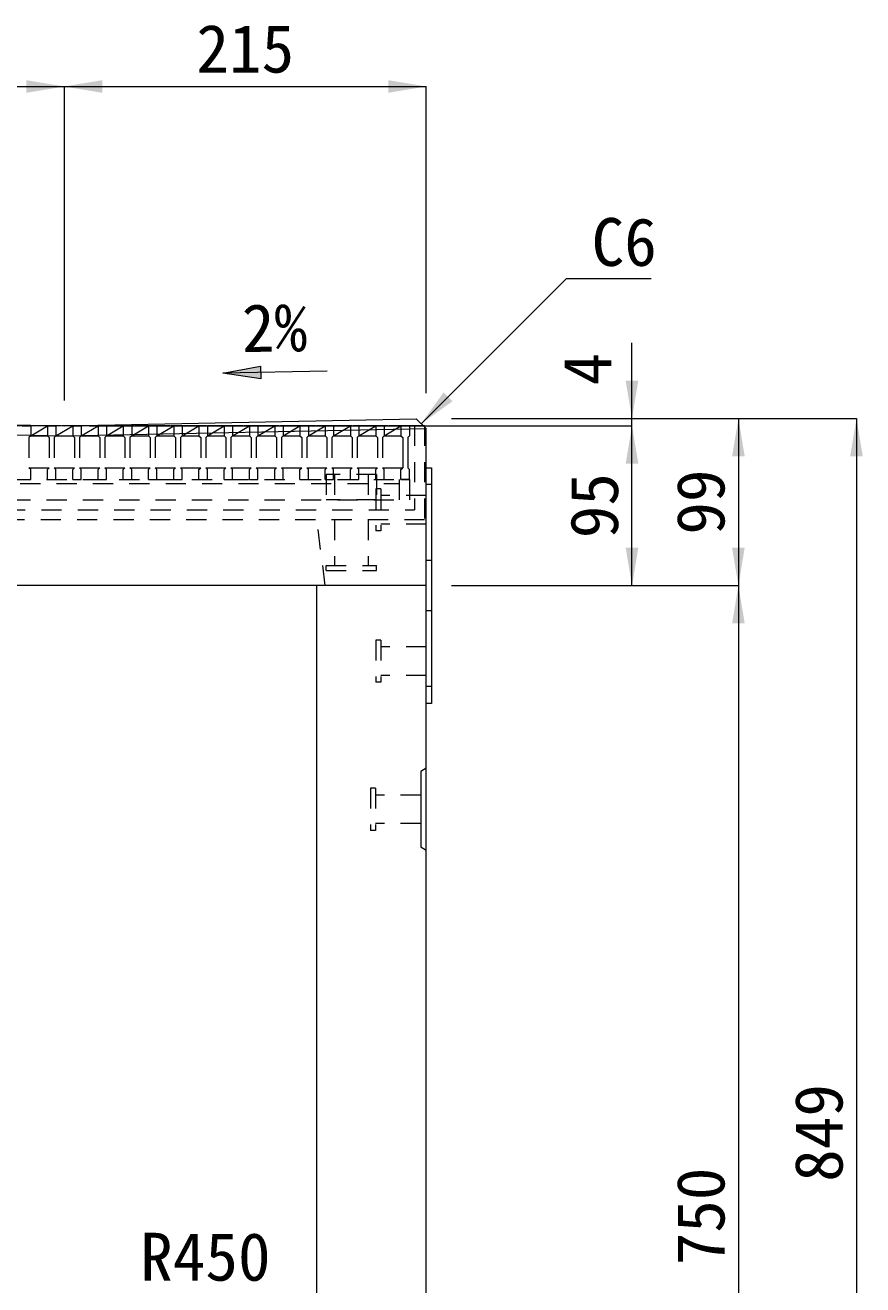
# Model space of a CAD drawing. Units: millimetres at full size, sheet at 1:40; some dimension numbers follow another scale. Extents: x 69750 to 116230, y -28801 to 513.
# Drawn here: x 76346 to 76844, y -19802 to -19054 of the extents above; entities that cross this region are included whole.
import ezdxf
from ezdxf.enums import TextEntityAlignment as Align

# ---------------------------------------------------------------- set-up
doc = ezdxf.new("R2010")
doc.units = ezdxf.units.MM
doc.header["$LTSCALE"] = 40
doc.linetypes.add('USER1', pattern=[0.54, 0.3, -0.24])
for name, color, linetype, lineweight in [('インサート', 92, 'USER1', 5), ('グレーチング', 7, 'USER1', 5), ('ジョイントプレート', 7, 'USER1', 9), ('受枠', 3, 'USER1', 9), ('寸法線', 7, 'Continuous', 9), ('引出線', 4, 'Continuous', 9), ('本体', 7, 'Continuous', 20)]:
    doc.layers.add(name, color=color, linetype=linetype, lineweight=lineweight)
doc.styles.add('ＭＳ ゴシック', font='')
doc.styles.get('ＭＳ ゴシック').set_extended_font_data('MS Gothic')

# ---------------------------------------------------------------- blocks, each defined once
blk = doc.blocks.new('filled_arrow')
at = {"color": 0, "linetype": 'Continuous', "lineweight": -2}
blk.add_solid([(7.5, 1.25), (0, 0), (7.5, -1.25)], dxfattribs=at)

msp = doc.modelspace()

# ---------------------------------------------------------------- hatches: boundary and pattern name
at = {"layer": '引出線'}
msp.add_hatch(color=256, dxfattribs=at).paths.add_polyline_path([(76485.83, -19256.45), (76485.98, -19263.94), (76463.41, -19260.65)])

# ---------------------------------------------------------------- linework, layer by layer
at = {"layer": 'インサート'}
for p, q in [((76524.81, -19320.85), (76524.81, -19335.85)), ((76554.81, -19320.85), (76524.81, -19320.85)), ((76529.81, -19320.85), (76529.81, -19335.85)), ((76549.81, -19320.85), (76549.81, -19335.85)), ((76554.81, -19320.85), (76554.81, -19335.85)), ((76557.31, -19329.36), (76554.31, -19329.36)), ((76554.31, -19329.36), (76554.31, -19354.35)), ((76557.31, -19329.36), (76557.31, -19354.35)), ((76554.81, -19335.85), (76524.81, -19335.85)), ((76584.31, -19333.35), (76557.31, -19333.35)), ((76529.81, -19347.85), (76529.81, -19374.85)), ((76549.81, -19347.85), (76549.81, -19374.85)), ((76557.31, -19354.35), (76554.31, -19354.35)), ((76584.31, -19350.36), (76557.31, -19350.36)), ((76524.81, -19374.85), (76554.81, -19374.85)), ((76524.81, -19377.85), (76524.81, -19374.85)), ((76554.81, -19377.85), (76554.81, -19374.85)), ((76524.81, -19377.85), (76554.81, -19377.85)), ((76554.31, -19419.35), (76554.31, -19444.35)), ((76557.31, -19419.35), (76554.31, -19419.35)), ((76557.31, -19419.35), (76557.31, -19444.35)), ((76584.31, -19423.35), (76557.31, -19423.35)), ((76584.31, -19440.35), (76557.31, -19440.35)), ((76557.31, -19444.35), (76554.31, -19444.35)), ((76551.11, -19507.36), (76551.11, -19532.36)), ((76554.11, -19507.36), (76551.11, -19507.36)), ((76554.11, -19507.36), (76554.11, -19532.36)), ((76581.11, -19511.36), (76554.11, -19511.36)), ((76581.11, -19511.36), (76581.11, -19528.36)), ((76554.11, -19532.36), (76551.11, -19532.36)), ((76581.11, -19528.36), (76554.11, -19528.36))]:
    msp.add_line(p, q, dxfattribs=at)
at = {"layer": 'グレーチング'}
for p, q in [((76574.31, -19291.85), (76164.31, -19291.85)), ((76344.31, -19291.85), (76349.31, -19291.85)), ((76349.31, -19291.85), (76349.31, -19297.85)), ((76349.31, -19297.85), (76359.31, -19291.85)), ((76359.31, -19291.85), (76364.31, -19291.85)), ((76359.31, -19291.85), (76359.31, -19297.85)), ((76364.31, -19291.85), (76364.31, -19297.85)), ((76364.31, -19297.85), (76374.31, -19291.85)), ((76374.31, -19291.85), (76379.31, -19291.85)), ((76374.31, -19291.85), (76374.31, -19297.85)), ((76379.31, -19291.85), (76379.31, -19297.85)), ((76379.31, -19297.85), (76389.31, -19291.85)), ((76389.31, -19291.85), (76394.31, -19291.85)), ((76389.31, -19291.85), (76389.31, -19297.85)), ((76394.31, -19291.85), (76394.31, -19297.85)), ((76394.31, -19297.85), (76404.31, -19291.85)), ((76404.31, -19291.85), (76409.31, -19291.85)), ((76404.31, -19291.85), (76404.31, -19297.85)), ((76409.31, -19291.85), (76409.31, -19297.85)), ((76409.31, -19297.85), (76419.31, -19291.85)), ((76419.31, -19291.85), (76419.31, -19297.85)), ((76419.31, -19291.85), (76424.31, -19291.85)), ((76424.31, -19291.85), (76424.31, -19297.85)), ((76424.31, -19297.85), (76434.31, -19291.85)), ((76434.31, -19291.85), (76434.31, -19297.85)), ((76434.31, -19291.85), (76439.31, -19291.85)), ((76439.31, -19291.85), (76439.31, -19297.85)), ((76439.31, -19297.85), (76449.31, -19291.85)), ((76449.31, -19291.85), (76454.31, -19291.85)), ((76449.31, -19291.85), (76449.31, -19297.85)), ((76454.31, -19291.85), (76454.31, -19297.85)), ((76454.31, -19297.85), (76464.31, -19291.85)), ((76464.31, -19291.85), (76469.31, -19291.85)), ((76464.31, -19291.85), (76464.31, -19297.85)), ((76469.31, -19291.85), (76469.31, -19297.85)), ((76469.31, -19297.85), (76479.31, -19291.85)), ((76479.31, -19291.85), (76484.31, -19291.85)), ((76479.31, -19291.85), (76479.31, -19297.85)), ((76484.31, -19291.85), (76484.31, -19297.85)), ((76484.31, -19297.85), (76494.31, -19291.85)), ((76494.31, -19291.85), (76499.31, -19291.85)), ((76494.31, -19291.85), (76494.31, -19297.85)), ((76499.31, -19291.85), (76499.31, -19297.85)), ((76499.31, -19297.85), (76509.31, -19291.85)), ((76509.31, -19291.85), (76509.31, -19297.85)), ((76509.31, -19291.85), (76514.31, -19291.85)), ((76514.31, -19291.85), (76514.31, -19297.85)), ((76514.31, -19297.85), (76524.31, -19291.85)), ((76524.31, -19291.85), (76524.31, -19297.85)), ((76529.31, -19291.85), (76529.31, -19297.85)), ((76529.31, -19297.85), (76539.31, -19291.85)), ((76539.31, -19291.85), (76539.31, -19297.85)), ((76544.31, -19291.85), (76544.31, -19297.85)), ((76544.31, -19297.85), (76554.31, -19291.85)), ((76554.31, -19291.85), (76554.31, -19297.85)), ((76559.31, -19291.85), (76559.31, -19297.85)), ((76559.31, -19297.85), (76569.31, -19291.85)), ((76349.31, -19297.85), (76348.31, -19298.85)), ((76348.31, -19298.85), (76348.31, -19316.85)), ((76349.31, -19297.85), (76359.31, -19297.85)), ((76359.31, -19297.85), (76360.31, -19298.85)), ((76360.31, -19298.85), (76360.31, -19316.85)), ((76364.31, -19297.85), (76363.31, -19298.85)), ((76363.31, -19298.85), (76363.31, -19316.85)), ((76364.31, -19297.85), (76374.31, -19297.85)), ((76374.31, -19297.85), (76375.31, -19298.85)), ((76375.31, -19298.85), (76375.31, -19316.85)), ((76379.31, -19297.85), (76378.31, -19298.85)), ((76378.31, -19298.85), (76378.31, -19316.85)), ((76379.31, -19297.85), (76389.31, -19297.85)), ((76389.31, -19297.85), (76390.31, -19298.85)), ((76390.31, -19298.85), (76390.31, -19316.85)), ((76394.31, -19297.85), (76393.31, -19298.85)), ((76393.31, -19298.85), (76393.31, -19316.85)), ((76394.31, -19297.85), (76404.31, -19297.85)), ((76404.31, -19297.85), (76405.31, -19298.85)), ((76405.31, -19298.85), (76405.31, -19316.85)), ((76409.31, -19297.85), (76408.31, -19298.85)), ((76408.31, -19298.85), (76408.31, -19316.85)), ((76409.31, -19297.85), (76419.31, -19297.85)), ((76419.31, -19297.85), (76420.31, -19298.85)), ((76420.31, -19298.85), (76420.31, -19316.85)), ((76424.31, -19297.85), (76423.31, -19298.85)), ((76423.31, -19298.85), (76423.31, -19316.85)), ((76424.31, -19297.85), (76434.31, -19297.85)), ((76434.31, -19297.85), (76435.31, -19298.85)), ((76435.31, -19298.85), (76435.31, -19316.85)), ((76439.31, -19297.85), (76438.31, -19298.85)), ((76438.31, -19298.85), (76438.31, -19316.85)), ((76439.31, -19297.85), (76449.31, -19297.85)), ((76449.31, -19297.85), (76450.31, -19298.85)), ((76450.31, -19298.85), (76450.31, -19316.85)), ((76454.31, -19297.85), (76453.31, -19298.85)), ((76453.31, -19298.85), (76453.31, -19316.85)), ((76454.31, -19297.85), (76464.31, -19297.85)), ((76464.31, -19297.85), (76465.31, -19298.85)), ((76465.31, -19298.85), (76465.31, -19316.85)), ((76469.31, -19297.85), (76468.31, -19298.85)), ((76468.31, -19298.85), (76468.31, -19316.85)), ((76469.31, -19297.85), (76479.31, -19297.85)), ((76479.31, -19297.85), (76480.31, -19298.85)), ((76480.31, -19298.85), (76480.31, -19316.85)), ((76484.31, -19297.85), (76483.31, -19298.85)), ((76483.31, -19298.85), (76483.31, -19316.85)), ((76484.31, -19297.85), (76494.31, -19297.85)), ((76494.31, -19297.85), (76495.31, -19298.85)), ((76495.31, -19298.85), (76495.31, -19316.85)), ((76499.31, -19297.85), (76498.31, -19298.85)), ((76498.31, -19298.85), (76498.31, -19316.85)), ((76499.31, -19297.85), (76509.31, -19297.85)), ((76509.31, -19297.85), (76510.31, -19298.85)), ((76510.31, -19298.85), (76510.31, -19316.85)), ((76514.31, -19297.85), (76513.31, -19298.85)), ((76513.31, -19298.85), (76513.31, -19316.85)), ((76514.31, -19297.85), (76524.31, -19297.85)), ((76524.31, -19297.85), (76525.31, -19298.85)), ((76525.31, -19298.85), (76525.31, -19316.85)), ((76529.31, -19297.85), (76528.31, -19298.85)), ((76528.31, -19298.85), (76528.31, -19316.85)), ((76529.31, -19297.85), (76539.31, -19297.85)), ((76539.31, -19297.85), (76540.31, -19298.85)), ((76540.31, -19298.85), (76540.31, -19316.85)), ((76544.31, -19297.85), (76543.31, -19298.85)), ((76543.31, -19298.85), (76543.31, -19316.85)), ((76544.31, -19297.85), (76554.31, -19297.85)), ((76554.31, -19297.85), (76555.31, -19298.85)), ((76555.31, -19298.85), (76555.31, -19316.85)), ((76559.31, -19297.85), (76558.31, -19298.85)), ((76558.31, -19298.85), (76558.31, -19316.85)), ((76559.31, -19297.85), (76569.31, -19297.85)), ((76349.31, -19317.85), (76348.31, -19316.85)), ((76348.31, -19316.85), (76360.31, -19316.85)), ((76359.31, -19317.85), (76360.31, -19316.85)), ((76364.31, -19317.85), (76363.31, -19316.85)), ((76363.31, -19316.85), (76375.31, -19316.85)), ((76374.31, -19317.85), (76375.31, -19316.85)), ((76379.31, -19317.85), (76378.31, -19316.85)), ((76378.31, -19316.85), (76390.31, -19316.85)), ((76389.31, -19317.85), (76390.31, -19316.85)), ((76394.31, -19317.85), (76393.31, -19316.85)), ((76393.31, -19316.85), (76405.31, -19316.85)), ((76404.31, -19317.85), (76405.31, -19316.85)), ((76409.31, -19317.85), (76408.31, -19316.85)), ((76408.31, -19316.85), (76420.31, -19316.85)), ((76419.31, -19317.85), (76420.31, -19316.85)), ((76424.31, -19317.85), (76423.31, -19316.85)), ((76423.31, -19316.85), (76435.31, -19316.85)), ((76434.31, -19317.85), (76435.31, -19316.85)), ((76439.31, -19317.85), (76438.31, -19316.85)), ((76438.31, -19316.85), (76450.31, -19316.85)), ((76449.31, -19317.85), (76450.31, -19316.85)), ((76454.31, -19317.85), (76453.31, -19316.85)), ((76453.31, -19316.85), (76465.31, -19316.85)), ((76464.31, -19317.85), (76465.31, -19316.85)), ((76469.31, -19317.85), (76468.31, -19316.85)), ((76468.31, -19316.85), (76480.31, -19316.85)), ((76479.31, -19317.85), (76480.31, -19316.85)), ((76484.31, -19317.85), (76483.31, -19316.85)), ((76483.31, -19316.85), (76495.31, -19316.85)), ((76494.31, -19317.85), (76495.31, -19316.85)), ((76499.31, -19317.85), (76498.31, -19316.85)), ((76498.31, -19316.85), (76510.31, -19316.85)), ((76509.31, -19317.85), (76510.31, -19316.85)), ((76514.31, -19317.85), (76513.31, -19316.85)), ((76513.31, -19316.85), (76525.31, -19316.85)), ((76524.31, -19317.85), (76525.31, -19316.85)), ((76529.31, -19317.85), (76528.31, -19316.85)), ((76528.31, -19316.85), (76540.31, -19316.85)), ((76539.31, -19317.85), (76540.31, -19316.85)), ((76544.31, -19317.85), (76543.31, -19316.85)), ((76543.31, -19316.85), (76555.31, -19316.85)), ((76554.31, -19317.85), (76555.31, -19316.85)), ((76559.31, -19317.85), (76558.31, -19316.85)), ((76558.31, -19316.85), (76570.31, -19316.85)), ((76344.31, -19323.85), (76349.31, -19323.85)), ((76349.31, -19323.85), (76349.31, -19317.85)), ((76359.31, -19323.85), (76359.31, -19317.85)), ((76359.31, -19323.85), (76364.31, -19323.85)), ((76364.31, -19323.85), (76364.31, -19317.85)), ((76374.31, -19323.85), (76374.31, -19317.85)), ((76374.31, -19323.85), (76379.31, -19323.85)), ((76379.31, -19323.85), (76379.31, -19317.85)), ((76389.31, -19323.85), (76389.31, -19317.85)), ((76389.31, -19323.85), (76394.31, -19323.85)), ((76394.31, -19323.85), (76394.31, -19317.85)), ((76404.31, -19323.85), (76404.31, -19317.85)), ((76404.31, -19323.85), (76409.31, -19323.85)), ((76409.31, -19323.85), (76409.31, -19317.85)), ((76419.31, -19323.85), (76419.31, -19317.85)), ((76419.31, -19323.85), (76424.31, -19323.85)), ((76424.31, -19323.85), (76424.31, -19317.85)), ((76434.31, -19323.85), (76434.31, -19317.85)), ((76434.31, -19323.85), (76439.31, -19323.85)), ((76439.31, -19323.85), (76439.31, -19317.85)), ((76449.31, -19323.85), (76449.31, -19317.85)), ((76449.31, -19323.85), (76454.31, -19323.85)), ((76454.31, -19323.85), (76454.31, -19317.85)), ((76464.31, -19323.85), (76464.31, -19317.85)), ((76464.31, -19323.85), (76469.31, -19323.85)), ((76469.31, -19323.85), (76469.31, -19317.85)), ((76479.31, -19323.85), (76479.31, -19317.85)), ((76479.31, -19323.85), (76484.31, -19323.85)), ((76484.31, -19323.85), (76484.31, -19317.85)), ((76494.31, -19323.85), (76494.31, -19317.85)), ((76494.31, -19323.85), (76499.31, -19323.85)), ((76499.31, -19323.85), (76499.31, -19317.85)), ((76509.31, -19323.85), (76509.31, -19317.85)), ((76509.31, -19323.85), (76514.31, -19323.85)), ((76514.31, -19323.85), (76514.31, -19317.85)), ((76524.31, -19323.85), (76524.31, -19317.85)), ((76524.31, -19323.85), (76529.31, -19323.85)), ((76529.31, -19323.85), (76529.31, -19317.85)), ((76539.31, -19323.85), (76539.31, -19317.85)), ((76539.31, -19323.85), (76544.31, -19323.85)), ((76544.31, -19323.85), (76544.31, -19317.85)), ((76554.31, -19323.85), (76554.31, -19317.85)), ((76554.31, -19323.85), (76559.31, -19323.85)), ((76559.31, -19323.85), (76559.31, -19317.85))]:
    msp.add_line(p, q, dxfattribs=at)
at = {"layer": 'グレーチング', "linetype": 'Continuous'}
for p, q in [((76569.31, -19291.85), (76574.31, -19291.85)), ((76569.31, -19291.85), (76569.31, -19297.85)), ((76574.31, -19291.85), (76574.31, -19297.85)), ((76569.31, -19297.85), (76570.31, -19298.85)), ((76570.31, -19298.85), (76570.31, -19316.85)), ((76574.31, -19297.85), (76573.31, -19298.85)), ((76573.31, -19298.85), (76573.31, -19316.85)), ((76569.31, -19317.85), (76570.31, -19316.85)), ((76574.31, -19317.85), (76573.31, -19316.85)), ((76569.31, -19323.85), (76569.31, -19317.85)), ((76569.31, -19323.85), (76574.31, -19323.85)), ((76574.31, -19323.85), (76569.31, -19323.85)), ((76574.31, -19323.85), (76574.31, -19317.85))]:
    msp.add_line(p, q, dxfattribs=at)
at = {"layer": 'ジョイントプレート'}
msp.add_line((76587.51, -19326.85), (76584.31, -19326.85), dxfattribs=at)
at = {"layer": 'ジョイントプレート', "lineweight": 5}
for p, q in [((76587.51, -19371.85), (76584.31, -19371.85)), ((76587.51, -19401.85), (76584.31, -19401.85)), ((76587.51, -19446.85), (76584.31, -19446.85))]:
    msp.add_line(p, q, dxfattribs=at)
at = {"layer": 'ジョイントプレート', "linetype": 'Continuous', "lineweight": 5}
msp.add_lwpolyline([(76584.31, -19456.85), (76584.31, -19316.85), (76587.51, -19316.85), (76587.51, -19456.85)], close=True, dxfattribs=at)
at = {"layer": '受枠'}
for p, q in [((76583.31, -19291.85), (76155.31, -19291.85)), ((76577.31, -19291.85), (76577.31, -19341.85)), ((76583.31, -19291.85), (76583.31, -19347.85)), ((76161.31, -19341.85), (76577.31, -19341.85)), ((76583.31, -19347.85), (76155.31, -19347.85))]:
    msp.add_line(p, q, dxfattribs=at)
at = {"layer": '受枠', "lineweight": 5}
for p, q in [((76164.31, -19323.85), (76574.31, -19323.85)), ((76568.31, -19323.85), (76568.31, -19335.85)), ((76574.31, -19323.85), (76574.31, -19341.85)), ((76170.31, -19326.15), (76568.31, -19326.15)), ((76164.31, -19335.85), (76574.31, -19335.85))]:
    msp.add_line(p, q, dxfattribs=at)
at = {"layer": '寸法線'}
for p, q in [((76154.31, -19090.18), (76369.31, -19090.18)), ((76369.31, -19276.85), (76369.31, -19090.18)), ((76369.31, -19090.18), (76584.31, -19090.18)), ((76369.31, -19276.85), (76369.31, -19090.18)), ((76584.31, -19272.55), (76584.31, -19090.18)), ((76706.55, -19336.85), (76706.55, -19242.55)), ((76384.31, -19291.85), (76706.55, -19291.85)), ((76384.31, -19291.85), (76706.55, -19291.85)), ((76599.31, -19287.55), (76769.77, -19287.55)), ((76599.31, -19287.55), (76839.92, -19287.55)), ((76599.31, -19287.55), (76706.55, -19287.55)), ((76706.55, -19386.85), (76706.55, -19291.85)), ((76769.77, -19287.55), (76769.77, -19386.85)), ((76839.92, -19287.55), (76839.92, -20136.85)), ((76599.31, -19386.85), (76769.77, -19386.85)), ((76599.31, -19386.85), (76769.77, -19386.85)), ((76599.31, -19386.85), (76706.55, -19386.85)), ((76769.77, -19386.85), (76769.77, -20136.85))]:
    msp.add_line(p, q, dxfattribs=at)
at = {"layer": '引出線', "lineweight": 13}
msp.add_line((76525.51, -19259.4), (76463.41, -19260.65), dxfattribs=at)
at = {"layer": '引出線'}
msp.add_lwpolyline([(76581.31, -19290.61), (76667.56, -19204.37), (76717.89, -19204.37)], dxfattribs=at)
at = {"layer": '引出線', "lineweight": 13}
msp.add_lwpolyline([(76485.83, -19256.45), (76485.98, -19263.94), (76463.41, -19260.65)], close=True, dxfattribs=at)
at = {"layer": '本体', "lineweight": 5}
for p, q in [((76154.31, -19293.55), (76369.31, -19297.85)), ((76369.31, -19297.85), (76584.31, -19293.55))]:
    msp.add_line(p, q, dxfattribs=at)
at = {"layer": '本体'}
for p, q in [((76160.31, -19287.67), (76369.31, -19291.85)), ((76369.31, -19291.85), (76578.31, -19287.67)), ((76578.31, -19287.67), (76584.31, -19293.55)), ((76584.31, -20136.85), (76584.31, -19293.55)), ((76584.31, -19386.85), (76154.31, -19386.85)), ((76519.31, -19816.33), (76519.31, -19386.85))]:
    msp.add_line(p, q, dxfattribs=at)
at = {"layer": '本体', "linetype": 'USER1', "lineweight": 9}
msp.add_line((76524.31, -19386.85), (76519.31, -19347.85), dxfattribs=at)
at = {"layer": '本体', "lineweight": 9}
for p, q in [((76584.31, -19495.36), (76581.11, -19497.35)), ((76581.11, -19497.35), (76581.11, -19542.36)), ((76584.31, -19544.36), (76581.11, -19542.36))]:
    msp.add_line(p, q, dxfattribs=at)

# ---------------------------------------------------------------- block references
at = {"layer": '寸法線', "xscale": 3, "yscale": 3}
for p, rotation in [((76369.31, -19090.18), 180), ((76584.31, -19090.18), 180), ((76706.55, -19287.55), 90), ((76706.55, -19291.85), 270), ((76706.55, -19291.85), 270), ((76769.77, -19287.55), 270), ((76839.92, -19287.55), 270), ((76706.55, -19386.85), 90), ((76769.77, -19386.85), 90), ((76769.77, -19386.85), 270)]:
    msp.add_blockref('filled_arrow', p, dxfattribs=dict(at, rotation=rotation))
msp.add_blockref('filled_arrow', (76369.31, -19090.18), dxfattribs=at)
at = {"layer": '引出線', "xscale": 3, "yscale": 3, "rotation": 45}
msp.add_blockref('filled_arrow', (76581.31, -19290.61), dxfattribs=at)

# ---------------------------------------------------------------- texts
at = {"layer": '寸法線', "style": 'ＭＳ ゴシック'}
msp.add_text('215', height=28.48, dxfattribs=at).set_placement((76476.81, -19067.68), align=Align.MIDDLE_CENTER)
for s, p in [('4', (76680.01, -19258.18)), ('95', (76684.05, -19339.35)), ('99', (76747.27, -19337.2)), ('849', (76817.42, -19712.2)), ('750', (76747.27, -19761.85))]:
    msp.add_text(s, height=28.48, rotation=90, dxfattribs=at).set_placement(p, align=Align.MIDDLE_CENTER)
at = {"layer": '引出線', "style": 'ＭＳ ゴシック'}
msp.add_text('C6', height=28.48, dxfattribs=at).set_placement((76682.56, -19168.37), align=Align.TOP_LEFT)
msp.add_text('2%', height=28.48, rotation=1, dxfattribs=at).set_placement((76494.19, -19233.52), align=Align.MIDDLE_CENTER)
msp.add_text('R450', height=28.48, dxfattribs=at).set_placement((76453.1, -19785.79), align=Align.MIDDLE_CENTER)

doc.saveas('drawing.dxf')
